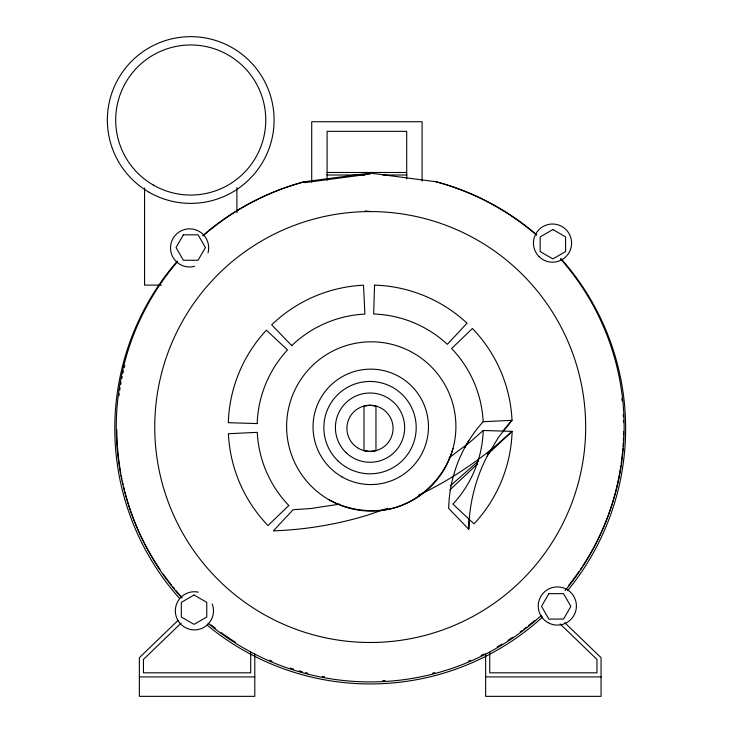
<?xml version="1.0" encoding="UTF-8"?>
<svg xmlns="http://www.w3.org/2000/svg" width="733" height="733" viewBox="0 0 733 733"><rect width="100%" height="100%" fill="white"/><g stroke="black" fill="none" stroke-linecap="round" stroke-linejoin="round"><path stroke-width="1.1" d="M502.957 431.196A166.336 166.336 0 0 1 512.028 420.339A141.973 141.973 0 0 0 472.428 328.494L451.62 348.551A113.734 113.734 0 0 1 483.157 421.704A133.259 133.259 0 0 0 455.367 469.413L453.104 477.036A133.259 133.259 0 0 0 448.688 508.436L468.744 529.235L469.303 518.368M453.021 448.358A84.643 84.643 0 0 1 311.415 486.309A84.643 84.643 0 0 1 349.357 344.693A84.643 84.643 0 0 1 453.021 448.358C444.83 477.018 421.832 500.016 393.172 508.216C371.439 513.366 348.606 510.36 328.943 499.759M487.243 455.999L498.467 437.354L512.028 420.339L483.157 421.704M464.823 447.57L468.818 440.698M178.11 620.347L139.362 657.675L139.362 696.35L254.791 696.35L254.791 654.028M181.115 623.132L143.448 659.416L143.448 672.821L250.704 672.821L250.704 652.223M449.796 489.983L477.22 464.191M488.022 454.029L512.12 431.361L483.23 430.482L470.082 442.081L449.109 457.804M450.254 485.851L478.622 460.865M487.198 453.306L512.12 431.361A141.973 141.973 0 0 1 474.04 523.848L452.912 504.139A113.734 113.734 0 0 0 477.128 463.705L479.135 457.227A113.734 113.734 0 0 0 483.23 430.482M494.088 447.24C470.843 466.051 445.618 482.488 418.516 495.196M387.601 508.308L367.911 515.042A367.114 367.114 0 0 1 273.391 530.857L293.099 509.719L310.59 508.546L339.562 504.157M536.748 234.853A255.423 255.423 0 0 0 436.318 181.793L370.211 173.089L304.103 181.793A255.423 255.423 0 0 0 202.812 235.595M327.092 172.484L406.705 172.484M326.863 175.004L364.613 175.004M382.919 175.004L406.934 175.004M161.388 285.119L144.557 285.119L144.557 188.033M139.362 676.916L254.791 676.916M485.64 676.916L601.06 676.916M365.236 210.912L370.211 211.571M564.786 622.729L601.06 657.675L601.06 696.35L485.64 696.35L485.64 654.028M560.131 623.92L596.974 659.416L596.974 672.821L489.726 672.821L489.726 652.223M422.098 181.051L422.098 121.724L311.708 121.724L311.708 182.196M406.705 178.87L406.705 131.344L327.092 131.344L327.092 180.226M370.211 173.089L370.211 174.014L304.726 182.636L304.488 181.747A253.93 253.93 0 0 0 203.16 235.779M236.896 187.639L236.896 212.68M623.6 431.609A253.407 253.407 0 0 1 623.536 435.026M623.471 437.299A253.407 253.407 0 0 1 623.325 440.725M623.206 443.007A253.407 253.407 0 0 1 622.986 446.443M622.812 448.733A253.407 253.407 0 0 1 621.181 463.586M620.851 465.858A253.407 253.407 0 0 1 564.978 590.633M541.403 615.354A253.407 253.407 0 0 1 208.099 623.279M181.839 598.009A253.407 253.407 0 0 1 124.94 492.21M124.381 490.01A253.407 253.407 0 0 1 123.575 486.694M123.062 484.467A253.407 253.407 0 0 1 122.329 481.114M121.861 478.878A253.407 253.407 0 0 1 121.202 475.497M120.789 473.243A253.407 253.407 0 0 1 116.813 429.959M118.938 395.728A253.407 253.407 0 0 1 119.25 393.447M119.745 390.038A253.407 253.407 0 0 1 120.102 387.766M120.679 384.367A253.407 253.407 0 0 1 121.092 382.113M121.742 378.741A253.407 253.407 0 0 1 122.2 376.496M122.933 373.152A253.407 253.407 0 0 1 123.437 370.935M124.234 367.618A253.407 253.407 0 0 1 124.793 365.419M621.841 398.578A253.407 253.407 0 0 1 622.106 400.859M623.233 414.576A253.407 253.407 0 0 1 623.352 416.857M623.481 420.275A253.407 253.407 0 0 1 623.545 422.547M194.538 266.336A19.076 19.076 0 0 1 170.597 249.568A19.076 19.076 0 0 1 191.267 228.898A19.076 19.076 0 0 1 208.035 252.839M560.708 259.115A253.93 253.93 0 0 1 582.973 565.647M581.709 567.571A253.93 253.93 0 0 1 580.426 569.477M579.134 571.374A253.93 253.93 0 0 1 568.835 585.246M534.65 620.521A253.93 253.93 0 0 1 528.429 625.643M526.624 627.072A253.93 253.93 0 0 1 523.884 629.189M522.043 630.572A253.93 253.93 0 0 1 520.183 631.938M512.66 637.243A253.93 253.93 0 0 1 507.877 640.404M502.068 644.041A253.93 253.93 0 0 1 497.176 646.937M484.128 653.973A253.93 253.93 0 0 1 481.04 655.494M470.577 660.286A253.93 253.93 0 0 1 468.451 661.184M434.843 672.601A253.93 253.93 0 0 1 432.644 673.169M385.036 680.526A253.93 253.93 0 0 1 382.745 680.655M324.554 676.825A253.93 253.93 0 0 1 322.291 676.394M307.787 673.169A253.93 253.93 0 0 1 305.588 672.601M302.298 671.712A253.93 253.93 0 0 1 299.018 670.777M293.557 669.11A253.93 253.93 0 0 1 290.286 668.056M271.97 661.184A253.93 253.93 0 0 1 269.854 660.286M235.449 642.245A253.93 253.93 0 0 1 221.174 632.616M215.63 628.483A253.93 253.93 0 0 1 211.095 624.928M182.013 597.505A253.93 253.93 0 0 1 175.975 590.587M174.5 588.819A253.93 253.93 0 0 1 173.034 587.041M171.595 585.246A253.93 253.93 0 0 1 163.276 574.196M159.996 569.477A253.93 253.93 0 0 1 177.459 261.708M435.933 181.747A253.93 253.93 0 0 1 536.4 235.027M560.892 258.566A255.423 255.423 0 0 1 567.544 590.697M542.686 616.911A255.423 255.423 0 0 1 207.155 625.121M179.539 598.467A255.423 255.423 0 0 1 177.285 261.122M212.222 603.983A19.076 19.076 0 0 1 197.718 629.61A19.076 19.076 0 0 1 175.334 610.479A19.076 19.076 0 0 1 198.377 592.154M468.744 529.235A166.336 166.336 0 0 1 489.296 452.151M374.545 285.119L373.665 314.008A113.734 113.734 0 0 1 447.332 344.327L467.04 323.198A141.973 141.973 0 0 0 374.545 285.119M183.387 234.826L176.048 247.543L183.387 260.261L198.066 260.261L205.414 247.543L198.066 234.826L183.387 234.826M548.852 593.657L541.513 606.374L548.852 619.083L563.53 619.083L570.87 606.374L563.53 593.657L548.852 593.657M288.811 505.504L268.003 525.561A141.973 141.973 0 0 1 228.403 433.716L257.265 432.351A113.734 113.734 0 0 0 288.811 505.504M552.874 229.548L540.166 236.887L540.166 251.566L552.874 258.905L565.592 251.566L565.592 236.887L552.874 229.548M194.043 595.013L181.335 602.352L181.335 617.03L194.043 624.369L206.761 617.03L206.761 602.352L194.043 595.013M369.982 405.276L364.008 406.064L364.008 450.658L369.982 451.446L375.965 450.658L375.965 406.064L369.982 405.276M257.191 423.573L228.311 422.694A141.973 141.973 0 0 1 266.381 330.207L287.519 349.907A113.734 113.734 0 0 0 257.191 423.573M291.734 345.619L271.677 324.82A141.973 141.973 0 0 1 363.522 285.21L364.887 314.081A113.734 113.734 0 0 0 291.734 345.619M149.046 192.22A83.37 83.37 0 0 0 274.096 120.02A83.37 83.37 0 0 0 149.046 47.819A83.37 83.37 0 0 0 149.046 192.22M153.215 184.991A75.023 75.023 0 0 0 265.758 120.02A75.023 75.023 0 0 0 153.215 55.039A75.023 75.023 0 0 0 153.215 184.991M539.021 256.587A19.076 19.076 0 0 0 570.943 248.038A19.076 19.076 0 0 0 547.578 224.665A19.076 19.076 0 0 0 539.021 256.587M262.487 613.622A215.456 215.456 0 0 0 585.676 427.027A215.456 215.456 0 0 0 262.487 240.433A215.456 215.456 0 0 0 262.487 613.622M345.967 452.527A34.625 34.625 0 0 0 403.626 436.025A34.625 34.625 0 0 0 360.499 394.345A34.625 34.625 0 0 0 345.967 452.527M341.899 476.835A57.715 57.715 0 0 0 428.466 426.853A57.715 57.715 0 0 0 341.899 376.872A57.715 57.715 0 0 0 341.899 476.835M547.78 622.537A19.076 19.076 0 0 0 576.404 606.008A19.076 19.076 0 0 0 547.78 589.488A19.076 19.076 0 0 0 547.78 622.537M358.446 448.349A23.08 23.08 0 0 0 393.071 428.356A23.08 23.08 0 0 0 358.446 408.363A23.08 23.08 0 0 0 358.446 448.349M337.785 460.681A46.17 46.17 0 0 0 414.768 439.03A46.17 46.17 0 0 0 357.53 383.185A46.17 46.17 0 0 0 337.785 460.681"/></g></svg>
